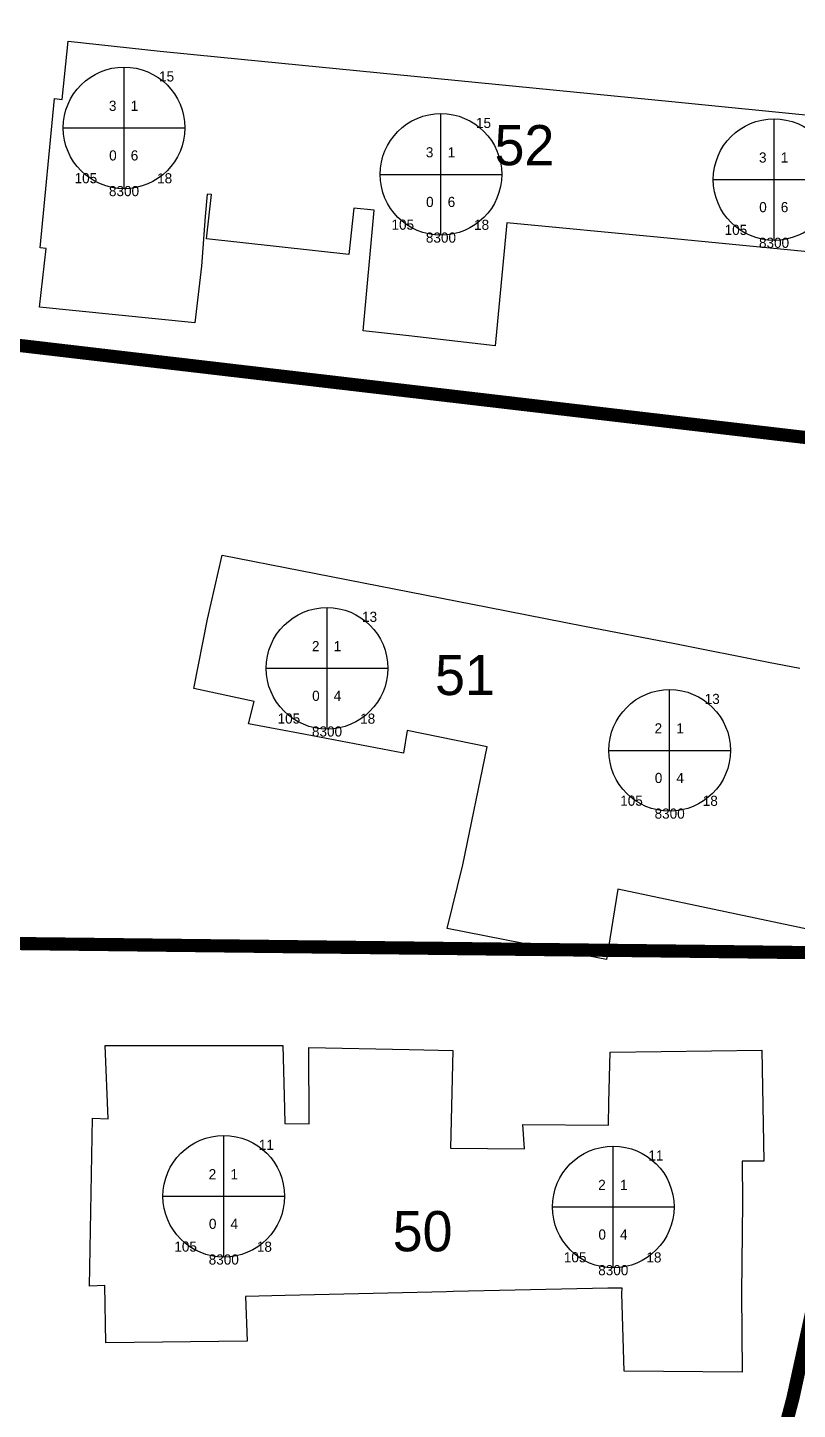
# Model space of a CAD drawing. Header units: inches. Extents: x 179568 to 180433, y 653998 to 654850.
# Drawn here: x 180189.8 to 180227.8, y 654414.8 to 654482.9 of the extents above; entities that cross this region are included whole.
import ezdxf
from ezdxf.enums import TextEntityAlignment as Align

# ---------------------------------------------------------------- set-up
doc = ezdxf.new("R2010")
doc.units = ezdxf.units.IN
doc.header["$MEASUREMENT"] = 0
for name, color, linetype in [('2200', 254, 'Continuous'), ('2203', 7, 'Continuous'), ('2206', 255, 'Continuous'), ('9100', 255, 'Continuous'), ('chelkot lines', 1, 'Continuous'), ('chelkot numbers', 1, 'Continuous')]:
    doc.layers.add(name, color=color, linetype=linetype)
doc.styles.add('HEBTXT', font='HEBTXT.shx')
doc.styles.get("Standard").update_dxf_attribs({"font": 'arial.ttf'})

# ---------------------------------------------------------------- blocks, each defined once
blk = doc.blocks.new('2206')
at = {"color": 0, "lineweight": -2}
for p, q in [((0, -7.5), (0, 7.5)), ((-7.5, 0), (7.5, 0))]:
    blk.add_line(p, q, dxfattribs=at)
blk.add_circle((0, 0), 7.5, dxfattribs=at)
at = {"color": 0, "lineweight": -2, "style": 'HEBTXT'}
for tag, p in [('NUM-FLOORS', (-0.93, 2.1)), ('NUM-BUSNS-CUR', (-0.9, -4.02))]:
    blk.add_attdef(tag, text='', height=2, dxfattribs=at).set_placement(p, align=Align.RIGHT)
for tag, p in [('NUM-ENTR', (0.83, 2.1)), ('NUM-APTS-CUR', (0.83, -4.02))]:
    blk.add_attdef(tag, p, '', height=2, dxfattribs=at)
at = {"lineweight": -2, "style": 'HEBTXT', "flags": 1}
for tag, p in [('CITY-CODE', (0, -12.5)), ('STREET-CODE', (0, -15)), ('STRT_TYPE', (0, -27.5)), ('STREET-CODE-2', (0, -30))]:
    blk.add_attdef(tag, text='', height=2, dxfattribs=at).set_placement(p, align=Align.CENTER)
at = {"color": 0, "lineweight": -2, "style": 'HEBTXT'}
blk.add_attdef('BLDG-TYPE', text='', height=2, dxfattribs=at).set_placement((0, -22.5), align=Align.CENTER)
at = {"lineweight": -2, "style": 'HEBTXT'}
for tag, p in [('BLDG-NUM-2', (0, -32.5)), ('BLDG-LETTER-2', (0, -35))]:
    blk.add_attdef(tag, text='', height=2, dxfattribs=at).set_placement(p, align=Align.CENTER)
at = {"layer": '2203', "lineweight": -2, "style": 'HEBTXT'}
for tag, p in [('BLDG-NUM', (0, -17.5)), ('BLDG-LETTER', (0, -20))]:
    blk.add_attdef(tag, text='', height=2, dxfattribs=at).set_placement(p, align=Align.CENTER)

msp = doc.modelspace()

# ---------------------------------------------------------------- linework, layer by layer
at = {"layer": '2200'}
for points in [[(180235.76, 654471.15, 69.71), (180221.02, 654472.57, 69.71), (180221.02, 654472.57, 69.71), (180213.45, 654473.3, 69.71), (180212.86, 654467.23, 64.12), (180211.02, 654467.44, 63.95), (180208.61, 654467.72, 63.95), (180206.36, 654467.97, 64.12), (180206.89, 654473.93, 69.71), (180205.89, 654474.03, 69.71), (180205.64, 654471.74, 63.85), (180198.62, 654472.51, 63.85), (180198.86, 654474.7, 69.71), (180198.66, 654474.72, 69.71), (180198.66, 654474.72, 69.71), (180198.55, 654473.62, 72.72), (180198.38, 654471.16, 72.02), (180198.04, 654468.36, 71.63), (180190.38, 654469.14, 71.63), (180190.71, 654472.03, 72.02), (180190.41, 654472.06, 72.07), (180191.12, 654479.43, 72.07), (180191.5, 654479.38, 72.73), (180191.8, 654482.26, 72.1), (180196.33, 654481.77, 72.1), (180199.32, 654481.48, 72.1), (180221.59, 654479.28, 69.71), (180236.42, 654477.81, 69.71)], [(180228.35, 654438.44, 68.05), (180218.92, 654440.43, 64.62), (180218.36, 654436.96, 64.31), (180214.26, 654437.75, 64.31), (180214.26, 654437.75, 64.31), (180210.5, 654438.48, 64.31), (180211.27, 654441.63, 64.62), (180212.47, 654447.45, 66.51), (180208.53, 654448.26, 66.51), (180208.35, 654447.14, 66.13), (180203.51, 654448.06, 63.97), (180200.69, 654448.59, 64.06), (180200.97, 654449.69, 64.42), (180198, 654450.32, 63.97), (180198.67, 654453.74, 63.97), (180199.4, 654456.9, 63.97), (180203.26, 654456.15, 66.61), (180207.88, 654455.25, 66.61), (180212.5, 654454.34, 66.61), (180217.27, 654453.41, 66.61), (180217.27, 654453.41, 66.61), (180221.74, 654452.54, 66.61), (180226.36, 654451.63, 66.61), (180227.9, 654451.33, 66.61)]]:
    msp.add_polyline3d(points, dxfattribs=at)
msp.add_polyline3d([(180210.46, 654420.56, 67.2), (180202.5, 654420.38, 68.14), (180200.55, 654420.33, 68.14), (180200.63, 654418.12, 67.6), (180193.65, 654418.04, 67.6), (180193.61, 654420.88, 68.6), (180192.84, 654420.84, 68.29), (180193, 654429.13, 68.29), (180193.76, 654429.1, 68.59), (180193.62, 654432.72, 64.84), (180200.2, 654432.71, 64.84), (180202.39, 654432.71, 64.84), (180202.47, 654429.61, 69.19), (180202.48, 654428.86, 69.42), (180203.69, 654428.85, 65.81), (180203.67, 654432.62, 63.61), (180208.63, 654432.52, 63.61), (180210.78, 654432.47, 63.61), (180210.66, 654427.65, 66.08), (180210.66, 654427.65, 66.08), (180214.31, 654427.61, 66.08), (180214.23, 654428.81, 65.81), (180218.46, 654428.78, 68.82), (180218.48, 654429.9, 68.48), (180218.54, 654432.38, 68.17), (180221.06, 654432.42, 68.17), (180226.03, 654432.48, 67.33), (180226.12, 654427.01, 67.33), (180225.05, 654427.01, 69.41), (180225.08, 654424.99, 69.94), (180225.02, 654420.49, 68.85), (180225.06, 654416.59, 67.37), (180219.23, 654416.64, 67.37), (180219.12, 654420.48, 68.85), (180219.141, 654420.737, 67.6), (180218.42, 654420.74, 66.26), (180210.8, 654420.57, 67.16), (180210.8, 654420.57, 67.16)], close=True, dxfattribs=at)
at = {"layer": 'chelkot lines', "color": 160, "linetype": 'Continuous', "true_color": 0x2323ff, "const_width": 0.65}
for points in [[(180237.453, 654461.625), (180188.875, 654467.312), (180185.156, 654467.625), (180189.562, 654492.875), (180243.906, 654487.25), (180237.453, 654461.625)], [(180188.672, 654443), (180188.875, 654467.312), (180237.453, 654461.625), (180237.578, 654461.188), (180232.359, 654437.25), (180188.734, 654437.75), (180188.672, 654443)], [(180188.734, 654437.75), (180232.359, 654437.25), (180227.563, 654415.313), (180226.656, 654411.875), (180225.125, 654408.812), (180188.797, 654410.125), (180188.734, 654437.75)]]:
    msp.add_lwpolyline(points, close=True, dxfattribs=at)
msp.add_lwpolyline([(180212.953, 654343.438), (180213.875, 654348.5), (180217.422, 654370.25), (180217.969, 654373.438), (180219.453, 654381.438), (180222.5, 654393.5), (180226.656, 654411.875), (180227.563, 654415.313), (180232.359, 654437.25)], dxfattribs=at)

# ---------------------------------------------------------------- block references
at = {"layer": '2206'}
ref = msp.add_blockref('2206', (180194.549, 654477.986), dxfattribs=dict(at, xscale=0.4, yscale=0.4))
ref.add_attrib('CITY_CODE', '8300', dxfattribs={"layer": '9100', "color": 7, "height": 0.5, "style": 'HEBTXT'}).set_placement((180194.549, 654474.618), align=Align.CENTER)
ref.add_attrib('STREET_COD', '105', dxfattribs={"layer": '9100', "color": 7, "height": 0.5, "style": 'HEBTXT'}).set_placement((180192.666, 654475.256), align=Align.CENTER)
ref.add_attrib('BLDG_NUM', '15', dxfattribs={"layer": '2203', "color": 7, "height": 0.5, "style": 'HEBTXT'}).set_placement((180196.65, 654480.275), align=Align.CENTER)
ref.add_attrib('STRT_TYPE', '18', dxfattribs={"layer": '9100', "color": 7, "height": 0.5, "style": 'HEBTXT'}).set_placement((180196.554, 654475.249), align=Align.CENTER)
ref.add_attrib('NUM_FLOORS', '3', dxfattribs={"layer": '0', "color": 0, "height": 0.5, "style": 'HEBTXT'}).set_placement((180194.175, 654478.826), align=Align.RIGHT)
ref.add_attrib('NUM_ENTR', '1', (180194.881, 654478.826), dxfattribs={"layer": '0', "color": 0, "height": 0.5, "style": 'HEBTXT'})
ref.add_attrib('NUM_APTS_C', '6', (180194.881, 654476.377), dxfattribs={"layer": '0', "color": 0, "height": 0.5, "style": 'HEBTXT'})
ref.add_attrib('NUM_BUSNS_', '0', dxfattribs={"layer": '0', "color": 0, "height": 0.5, "style": 'HEBTXT'}).set_placement((180194.187, 654476.377), align=Align.RIGHT)
ref = msp.add_blockref('2206', (180210.191, 654475.691), dxfattribs=dict(at, xscale=0.4, yscale=0.4))
ref.add_attrib('CITY_CODE', '8300', dxfattribs={"layer": '9100', "color": 7, "height": 0.5, "style": 'HEBTXT'}).set_placement((180210.191, 654472.324), align=Align.CENTER)
ref.add_attrib('STREET_COD', '105', dxfattribs={"layer": '9100', "color": 7, "height": 0.5, "style": 'HEBTXT'}).set_placement((180208.309, 654472.961), align=Align.CENTER)
ref.add_attrib('BLDG_NUM', '15', dxfattribs={"layer": '2203', "color": 7, "height": 0.5, "style": 'HEBTXT'}).set_placement((180212.292, 654477.981), align=Align.CENTER)
ref.add_attrib('STRT_TYPE', '18', dxfattribs={"layer": '9100', "color": 7, "height": 0.5, "style": 'HEBTXT'}).set_placement((180212.197, 654472.955), align=Align.CENTER)
ref.add_attrib('NUM_FLOORS', '3', dxfattribs={"layer": '0', "color": 0, "height": 0.5, "style": 'HEBTXT'}).set_placement((180209.818, 654476.531), align=Align.RIGHT)
ref.add_attrib('NUM_ENTR', '1', (180210.524, 654476.531), dxfattribs={"layer": '0', "color": 0, "height": 0.5, "style": 'HEBTXT'})
ref.add_attrib('NUM_APTS_C', '6', (180210.524, 654474.082), dxfattribs={"layer": '0', "color": 0, "height": 0.5, "style": 'HEBTXT'})
ref.add_attrib('NUM_BUSNS_', '0', dxfattribs={"layer": '0', "color": 0, "height": 0.5, "style": 'HEBTXT'}).set_placement((180209.829, 654474.082), align=Align.RIGHT)
ref = msp.add_blockref('2206', (180226.632, 654475.435), dxfattribs=dict(at, xscale=0.4, yscale=0.4))
ref.add_attrib('CITY_CODE', '8300', dxfattribs={"layer": '9100', "color": 7, "height": 0.5, "style": 'HEBTXT'}).set_placement((180226.632, 654472.067), align=Align.CENTER)
ref.add_attrib('STREET_COD', '105', dxfattribs={"layer": '9100', "color": 7, "height": 0.5, "style": 'HEBTXT'}).set_placement((180224.75, 654472.705), align=Align.CENTER)
ref.add_attrib('BLDG_NUM', '15', dxfattribs={"layer": '2203', "color": 7, "height": 0.5, "style": 'HEBTXT'}).set_placement((180228.734, 654477.724), align=Align.CENTER)
ref.add_attrib('STRT_TYPE', '18', dxfattribs={"layer": '9100', "color": 7, "height": 0.5, "style": 'HEBTXT'}).set_placement((180228.638, 654472.699), align=Align.CENTER)
ref.add_attrib('NUM_FLOORS', '3', dxfattribs={"layer": '0', "color": 0, "height": 0.5, "style": 'HEBTXT'}).set_placement((180226.259, 654476.275), align=Align.RIGHT)
ref.add_attrib('NUM_ENTR', '1', (180226.965, 654476.275), dxfattribs={"layer": '0', "color": 0, "height": 0.5, "style": 'HEBTXT'})
ref.add_attrib('NUM_APTS_C', '6', (180226.965, 654473.826), dxfattribs={"layer": '0', "color": 0, "height": 0.5, "style": 'HEBTXT'})
ref.add_attrib('NUM_BUSNS_', '0', dxfattribs={"layer": '0', "color": 0, "height": 0.5, "style": 'HEBTXT'}).set_placement((180226.271, 654473.826), align=Align.RIGHT)
ref = msp.add_blockref('2206', (180204.568, 654451.325), dxfattribs=dict(at, xscale=0.4, yscale=0.4))
ref.add_attrib('CITY_CODE', '8300', dxfattribs={"layer": '9100', "color": 7, "height": 0.5, "style": 'HEBTXT'}).set_placement((180204.568, 654447.957), align=Align.CENTER)
ref.add_attrib('STREET_COD', '105', dxfattribs={"layer": '9100', "color": 7, "height": 0.5, "style": 'HEBTXT'}).set_placement((180202.686, 654448.595), align=Align.CENTER)
ref.add_attrib('BLDG_NUM', '13', dxfattribs={"layer": '2203', "color": 7, "height": 0.5, "style": 'HEBTXT'}).set_placement((180206.669, 654453.614), align=Align.CENTER)
ref.add_attrib('STRT_TYPE', '18', dxfattribs={"layer": '9100', "color": 7, "height": 0.5, "style": 'HEBTXT'}).set_placement((180206.574, 654448.589), align=Align.CENTER)
ref.add_attrib('NUM_FLOORS', '2', dxfattribs={"layer": '0', "color": 0, "height": 0.5, "style": 'HEBTXT'}).set_placement((180204.195, 654452.165), align=Align.RIGHT)
ref.add_attrib('NUM_ENTR', '1', (180204.9, 654452.165), dxfattribs={"layer": '0', "color": 0, "height": 0.5, "style": 'HEBTXT'})
ref.add_attrib('NUM_APTS_C', '4', (180204.9, 654449.716), dxfattribs={"layer": '0', "color": 0, "height": 0.5, "style": 'HEBTXT'})
ref.add_attrib('NUM_BUSNS_', '0', dxfattribs={"layer": '0', "color": 0, "height": 0.5, "style": 'HEBTXT'}).set_placement((180204.206, 654449.716), align=Align.RIGHT)
ref = msp.add_blockref('2206', (180221.479, 654447.273), dxfattribs=dict(at, xscale=0.4, yscale=0.4))
ref.add_attrib('CITY_CODE', '8300', dxfattribs={"layer": '9100', "color": 7, "height": 0.5, "style": 'HEBTXT'}).set_placement((180221.479, 654443.905), align=Align.CENTER)
ref.add_attrib('STREET_COD', '105', dxfattribs={"layer": '9100', "color": 7, "height": 0.5, "style": 'HEBTXT'}).set_placement((180219.597, 654444.542), align=Align.CENTER)
ref.add_attrib('BLDG_NUM', '13', dxfattribs={"layer": '2203', "color": 7, "height": 0.5, "style": 'HEBTXT'}).set_placement((180223.58, 654449.562), align=Align.CENTER)
ref.add_attrib('STRT_TYPE', '18', dxfattribs={"layer": '9100', "color": 7, "height": 0.5, "style": 'HEBTXT'}).set_placement((180223.485, 654444.536), align=Align.CENTER)
ref.add_attrib('NUM_FLOORS', '2', dxfattribs={"layer": '0', "color": 0, "height": 0.5, "style": 'HEBTXT'}).set_placement((180221.106, 654448.112), align=Align.RIGHT)
ref.add_attrib('NUM_ENTR', '1', (180221.811, 654448.112), dxfattribs={"layer": '0', "color": 0, "height": 0.5, "style": 'HEBTXT'})
ref.add_attrib('NUM_APTS_C', '4', (180221.811, 654445.663), dxfattribs={"layer": '0', "color": 0, "height": 0.5, "style": 'HEBTXT'})
ref.add_attrib('NUM_BUSNS_', '0', dxfattribs={"layer": '0', "color": 0, "height": 0.5, "style": 'HEBTXT'}).set_placement((180221.117, 654445.663), align=Align.RIGHT)
ref = msp.add_blockref('2206', (180199.472, 654425.273), dxfattribs=dict(at, xscale=0.4, yscale=0.4))
ref.add_attrib('CITY_CODE', '8300', dxfattribs={"layer": '9100', "color": 7, "height": 0.5, "style": 'HEBTXT'}).set_placement((180199.472, 654421.905), align=Align.CENTER)
ref.add_attrib('STREET_COD', '105', dxfattribs={"layer": '9100', "color": 7, "height": 0.5, "style": 'HEBTXT'}).set_placement((180197.59, 654422.543), align=Align.CENTER)
ref.add_attrib('BLDG_NUM', '11', dxfattribs={"layer": '2203', "color": 7, "height": 0.5, "style": 'HEBTXT'}).set_placement((180201.573, 654427.562), align=Align.CENTER)
ref.add_attrib('STRT_TYPE', '18', dxfattribs={"layer": '9100', "color": 7, "height": 0.5, "style": 'HEBTXT'}).set_placement((180201.478, 654422.536), align=Align.CENTER)
ref.add_attrib('NUM_FLOORS', '2', dxfattribs={"layer": '0', "color": 0, "height": 0.5, "style": 'HEBTXT'}).set_placement((180199.099, 654426.113), align=Align.RIGHT)
ref.add_attrib('NUM_ENTR', '1', (180199.804, 654426.113), dxfattribs={"layer": '0', "color": 0, "height": 0.5, "style": 'HEBTXT'})
ref.add_attrib('NUM_APTS_C', '4', (180199.804, 654423.664), dxfattribs={"layer": '0', "color": 0, "height": 0.5, "style": 'HEBTXT'})
ref.add_attrib('NUM_BUSNS_', '0', dxfattribs={"layer": '0', "color": 0, "height": 0.5, "style": 'HEBTXT'}).set_placement((180199.11, 654423.664), align=Align.RIGHT)
ref = msp.add_blockref('2206', (180218.697, 654424.746), dxfattribs=dict(at, xscale=0.4, yscale=0.4))
ref.add_attrib('CITY_CODE', '8300', dxfattribs={"layer": '9100', "color": 7, "height": 0.5, "style": 'HEBTXT'}).set_placement((180218.697, 654421.379), align=Align.CENTER)
ref.add_attrib('STREET_COD', '105', dxfattribs={"layer": '9100', "color": 7, "height": 0.5, "style": 'HEBTXT'}).set_placement((180216.815, 654422.016), align=Align.CENTER)
ref.add_attrib('BLDG_NUM', '11', dxfattribs={"layer": '2203', "color": 7, "height": 0.5, "style": 'HEBTXT'}).set_placement((180220.799, 654427.035), align=Align.CENTER)
ref.add_attrib('STRT_TYPE', '18', dxfattribs={"layer": '9100', "color": 7, "height": 0.5, "style": 'HEBTXT'}).set_placement((180220.703, 654422.01), align=Align.CENTER)
ref.add_attrib('NUM_FLOORS', '2', dxfattribs={"layer": '0', "color": 0, "height": 0.5, "style": 'HEBTXT'}).set_placement((180218.324, 654425.586), align=Align.RIGHT)
ref.add_attrib('NUM_ENTR', '1', (180219.03, 654425.586), dxfattribs={"layer": '0', "color": 0, "height": 0.5, "style": 'HEBTXT'})
ref.add_attrib('NUM_APTS_C', '4', (180219.03, 654423.137), dxfattribs={"layer": '0', "color": 0, "height": 0.5, "style": 'HEBTXT'})
ref.add_attrib('NUM_BUSNS_', '0', dxfattribs={"layer": '0', "color": 0, "height": 0.5, "style": 'HEBTXT'}).set_placement((180218.336, 654423.137), align=Align.RIGHT)

# ---------------------------------------------------------------- texts
at = {"layer": 'chelkot numbers', "color": 160, "true_color": 0x2323ff, "char_height": 0.2, "width": 2.91049, "attachment_point": 7}
for s, insert in [('\\fMS Shell Dlg 2|i0|b0;\\H1.98443;52', (180212.837, 654476.112)), ('\\fMS Shell Dlg 2|i0|b0;\\H1.98443;51', (180209.9, 654449.974)), ('\\fMS Shell Dlg 2|i0|b0;\\H1.98443;50', (180207.81, 654422.531))]:
    msp.add_mtext(s, dxfattribs=dict(at, insert=insert))

doc.saveas('drawing.dxf')
